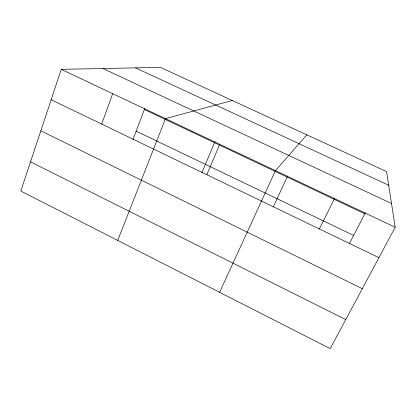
<?xml version="1.0" encoding="UTF-8"?>
<svg xmlns="http://www.w3.org/2000/svg" width="416" height="416" viewBox="0 0 416 416"><rect width="100%" height="100%" fill="white"/><g stroke="black" fill="none" stroke-linecap="round" stroke-linejoin="round"><path stroke-width="0.62" d="M61.251 69.347L20.8 191.074L330.216 348.629L395.2 227.256L386.568 171.579L160.378 67.371L61.251 69.347L395.2 227.256M101.696 124.072L112.689 93.668M132.933 139.589L144.81 108.337M117.723 240.427L165.5 118.638L232.305 100.511M201.926 172.552L215.01 141.523M206.809 174.72L219.731 144.284M219.622 292.313L275.449 170.633L306.857 134.857M273.255 206.924L287.706 175.932M319.379 228.966L334.469 198.541M349.528 243.396L365.368 212.68M135.543 67.865L388.69 185.25M102.934 68.515L391.513 203.476M144.357 109.528L364.785 213.808M136.146 131.134L353.642 235.42M51.158 99.72L378.924 257.655M40.83 130.806L362.31 288.688M30.514 161.85L345.758 319.602"/></g></svg>
